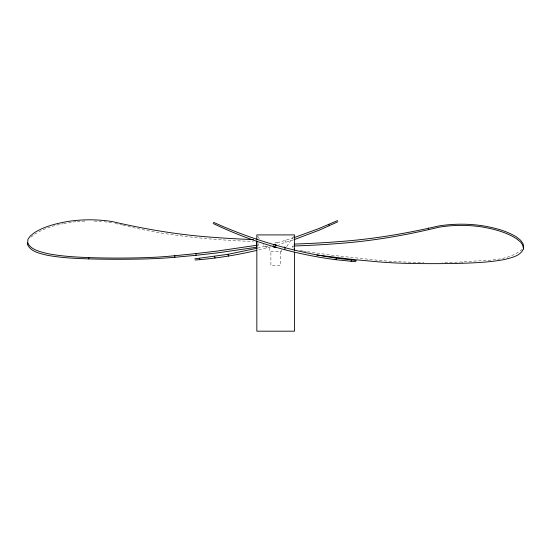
<?xml version="1.0" encoding="UTF-8"?>
<svg xmlns="http://www.w3.org/2000/svg" width="551" height="551" viewBox="0 0 551 551"><rect width="100%" height="100%" fill="white"/><g stroke="black" fill="none" stroke-linecap="round" stroke-linejoin="round"><path stroke-width="0.41" stroke-dasharray="2.75 2.07" d="M293.607 236.283L286.699 246.566L284.054 246.566M522.265 249.307C505.942 262.896 481.98 259.624 462.179 261.994A91.156 8.968 0 0 1 442.439 262.414M34.651 234.258L34.747 234.168C43.343 228.879 53.068 225.559 62.979 223.782M30.973 237.226L34.038 234.754M293.442 239.871L278.889 244.479M293.731 237.756L275.893 243.239M270.727 246.814L257.338 250.244M257.579 248.115L266.457 245.877M63.716 223.63L68.124 222.707A61.264 26.427 0 0 1 76.486 221.64M257.4 245.14L258.77 245.14L258.77 243.025M293.6 246.159L292.23 246.159L292.23 248.68M267.889 246.566L264.666 246.566L263.288 244.506M300.081 250.567L302.561 250.953M303.387 251.084L306.7 251.6M307.527 251.731L333.741 255.43L376.133 260.093A92.127 11.778 0 0 0 395.556 261.608L402.602 261.939A91.156 8.968 0 0 0 423.933 262.414M122.536 225.028L113.224 223.079M123.328 225.221C151.387 232.398 180.184 236.234 208.987 238.858L209.841 238.934A319.394 98.057 0 0 0 253.329 241.483M257.758 236.283L259.604 239.024M285.246 240.443L285.762 242.35M265.858 246.028L266.381 247.984M462.179 261.994L462.179 263.288M281.575 249.803L281.575 251.428L269.79 251.428L269.79 246.566M280.473 251.428L280.473 265.444L270.892 265.444L270.892 251.428M274.983 243.019A1.681 1.681 0 0 1 277.794 244.644M77.333 221.557A61.264 26.427 0 0 1 85.467 221.082M94.352 221.096A61.264 26.427 0 0 1 101.57 221.516M104.118 221.764A61.264 26.427 0 0 1 112.432 222.907"/><path stroke-width="0.83" d="M253.329 239.575A319.477 96.335 0 0 1 209.841 237.075L209.111 237.013C176.513 234.506 144.252 229.002 112.432 221.612A61.478 25.353 0 0 0 68.124 221.426C56.546 223.437 44.872 226.261 34.747 232.439L30.36 235.89L27.936 239.327L27.55 244.52C30.684 251.821 39.789 253.322 46.608 255.141C60.514 257.799 74.702 258.398 88.821 258.908A90.853 7.039 0 0 0 148.405 258.867L155.444 258.584A91.976 10.194 0 0 0 174.839 257.276L195.984 255.313L196.053 253.577L217.259 251.042L256.718 245.278M27.55 244.52L27.736 243.025M274.915 246.979L275.431 245.037M284.626 249.686L285.149 247.736M213.127 223.472C251.8 242.027 293.483 254.19 336.007 259.728L336.406 258.164L356.221 260.527M351.166 261.36L351.517 260.065M294.282 249.3L294.282 244.072A319.477 96.335 0 0 0 341.159 241.455L341.889 241.393C374.487 238.886 406.748 233.39 438.568 226A61.478 25.353 0 0 1 482.876 225.807C494.454 227.818 506.128 230.649 516.253 236.82L520.64 240.277L523.064 243.707L523.45 248.907C520.316 256.208 511.211 257.703 504.392 259.528C490.486 262.18 476.298 262.786 462.179 263.288A90.853 7.039 0 0 1 402.595 263.247L395.556 262.972A91.976 10.194 0 0 1 376.161 261.656L355.016 259.7L316.777 255.01M337.887 221.771L319.663 229.981L294.262 239.609M337.563 220.565L319.201 228.438L294.448 237.509M257.007 248.26L228.024 254.321L194.792 258.825M256.704 250.402C236.462 255.161 215.854 258.467 195.109 260.024M523.45 248.907L523.064 245.608L520.64 242.103L516.253 238.555C506.176 232.191 494.488 229.202 482.876 227.088A61.264 26.427 0 0 0 438.568 227.287C406.838 235.008 374.597 240.67 342.013 243.239L341.159 243.315A319.394 98.057 0 0 1 294.282 245.98M195.984 255.313L217.204 252.909L256.718 247.234L256.718 241.097M174.839 257.276L174.867 255.712L196.053 253.577M174.867 255.712A92.127 11.778 0 0 1 155.444 257.227L148.398 257.551A91.156 8.968 0 0 1 88.821 257.606C74.688 257.007 60.493 256.249 46.608 253.398C39.775 251.476 30.725 249.872 27.55 242.578M355.898 261.732L336.007 259.728M336.385 258.164C294.007 251.986 252.448 239.981 213.444 222.273M328.885 224.395L329.257 225.779M214.608 256.463L215.021 258.02M199.496 258.357L199.848 259.659M228.024 254.321L228.445 256.063M428.464 228.031L428.464 229.416M294.523 244.369L294.523 234.912L256.842 234.912L256.842 239.21M294.523 248.666L294.523 250.388M294.523 252.103L294.523 331.185L256.842 331.185L256.842 240.932M88.821 257.606L88.821 258.908M276.03 247.103A1.681 1.681 0 0 1 273.158 245.911M273.386 245.071A1.681 1.681 0 0 1 276.464 245.477"/></g></svg>
